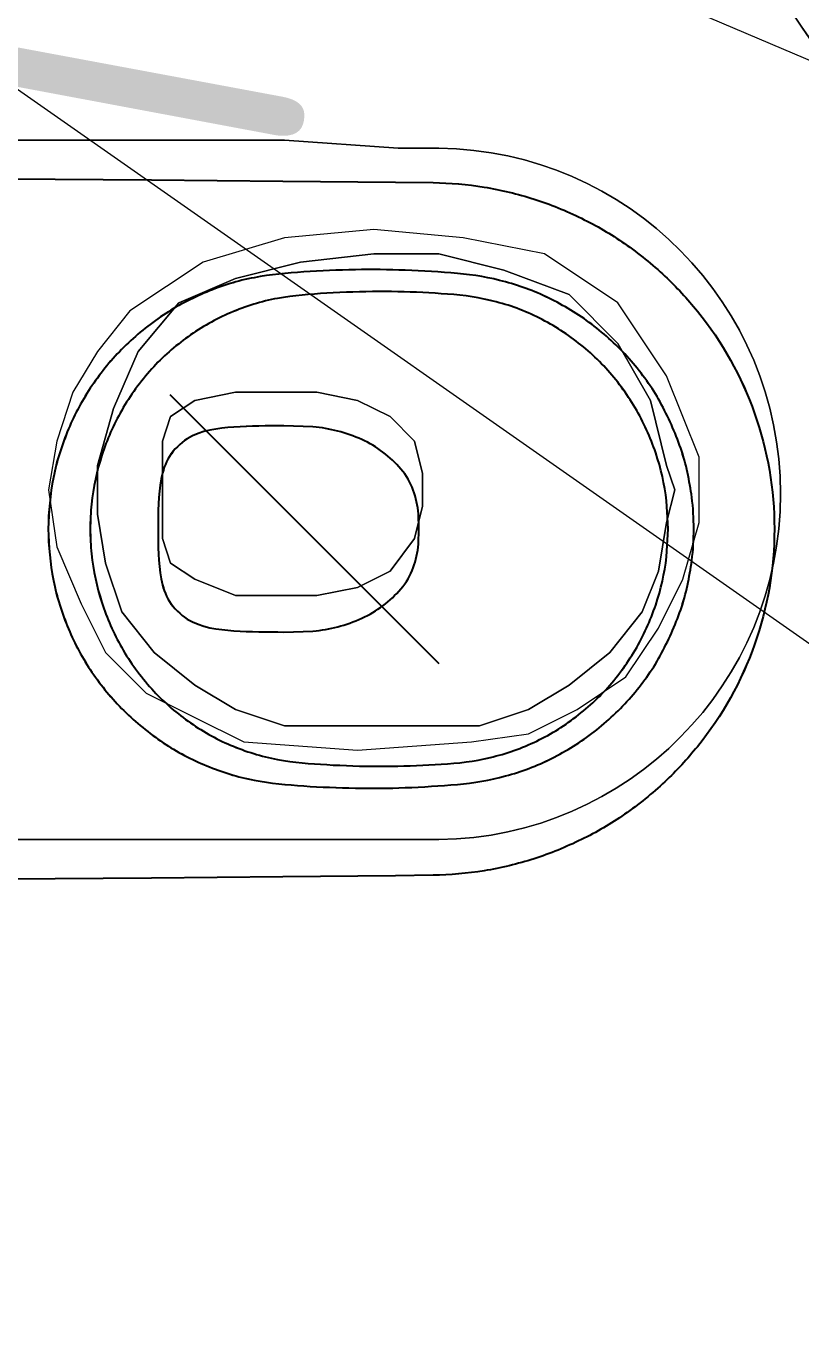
# Model space of a CAD drawing. Header units: millimetres. Extents: x -10178924 to 11692288, y -947381 to 58396.
# Drawn here: x 771911 to 772314, y -791264 to -790582 of the extents above; entities that cross this region are included whole.
import ezdxf

# ---------------------------------------------------------------- set-up
doc = ezdxf.new("R2010")
doc.units = ezdxf.units.MM
for name, color, linetype, true_color in [('PDF _АР_Двери', 7, 'Continuous', 0x545454), ('PDF _САНТЕХНИКА', 140, 'Continuous', 0x00bfff), ('PDF _Стены отделка', 7, 'Continuous', 0xb505c2)]:
    doc.layers.add(name, color=color, linetype=linetype, true_color=true_color)
for name, color, linetype, lineweight in [('PDF _Текст', 7, 'Continuous', 5), ('АР_Двери', 250, 'Continuous', 9), ('Двери', 7, 'Continuous', 9)]:
    doc.layers.add(name, color=color, linetype=linetype, lineweight=lineweight)
doc.layers.add('ТХ пищеблок новое 12.09', color=252, linetype='Continuous')
doc.styles.add('ISOCPEUR_1', font='isocpeur.ttf', dxfattribs={"width": 0.78, "height": 240})

# ---------------------------------------------------------------- blocks, each defined once
blk = doc.blocks.new('*U2218')
at = {"layer": 'АР_Двери'}
blk.add_arc((50, 0), 815.35, 270, 0, dxfattribs=at)
blk = doc.blocks.new('_Oblique')
at = {"color": 0, "linetype": 'ByBlock', "lineweight": -2}
blk.add_line((-0.5, -0.5), (0.5, 0.5), dxfattribs=at)
blk = doc.blocks.new('A$C5282721b')
at = {"layer": 'ТХ пищеблок новое 12.09', "transparency": 33554687}
for p, q in [((49542.509, -9871.229), (49617.755, -9871.747)), ((49542.518, -9871.229), (49617.765, -9871.747)), ((49617.755, -9871.747), (49686.199, -9872.348)), ((49617.765, -9871.747), (49686.209, -9872.348)), ((49686.199, -9872.348), (49744.849, -9872.966)), ((49686.209, -9872.348), (49744.858, -9872.966)), ((49744.849, -9872.966), (49764.417, -9873.203)), ((49744.858, -9872.966), (49764.426, -9873.203)), ((49701.854, -10000.203), (49686.773, -9999.762)), ((49701.863, -10000.203), (49686.782, -9999.762)), ((49886.765, -10053.422), (49885.905, -10038.859)), ((49886.774, -10053.422), (49885.914, -10038.859)), ((49756.986, -10053.422), (49756.777, -10045.54)), ((49756.996, -10053.422), (49756.787, -10045.54)), ((49756.777, -10061.305), (49756.986, -10053.422)), ((49756.787, -10061.305), (49756.996, -10053.422)), ((49885.905, -10067.985), (49886.765, -10053.422)), ((49885.914, -10067.985), (49886.774, -10053.422)), ((49686.773, -10107.083), (49701.854, -10106.642)), ((49686.782, -10107.083), (49701.863, -10106.642)), ((49617.755, -10235.097), (49542.509, -10235.616)), ((49617.765, -10235.097), (49542.518, -10235.616)), ((49686.199, -10234.497), (49617.755, -10235.097)), ((49686.209, -10234.497), (49617.765, -10235.097)), ((49744.849, -10233.885), (49686.199, -10234.497)), ((49744.858, -10233.885), (49686.209, -10234.497)), ((49764.417, -10233.642), (49744.849, -10233.885)), ((49764.426, -10233.642), (49744.858, -10233.885))]:
    blk.add_line(p, q, dxfattribs=at)
at = {"layer": 'ТХ пищеблок новое 12.09', "ltscale": 100, "transparency": 33554687}
for p, q in [((49542.518, -9871.229), (49617.765, -9871.747)), ((49617.765, -9871.747), (49686.209, -9872.348)), ((49686.209, -9872.348), (49744.858, -9872.966)), ((49744.858, -9872.966), (49764.426, -9873.203)), ((49701.863, -10000.203), (49686.782, -9999.762)), ((49886.774, -10053.422), (49885.914, -10038.859)), ((49756.996, -10053.422), (49756.787, -10045.54)), ((49756.787, -10061.305), (49756.996, -10053.422)), ((49885.914, -10067.985), (49886.774, -10053.422)), ((49686.782, -10107.083), (49701.863, -10106.642)), ((49617.765, -10235.097), (49542.518, -10235.616)), ((49686.209, -10234.497), (49617.765, -10235.097)), ((49744.858, -10233.885), (49686.209, -10234.497)), ((49764.426, -10233.642), (49744.858, -10233.885))]:
    blk.add_line(p, q, dxfattribs=at)
at = {"layer": 'ТХ пищеблок новое 12.09', "transparency": 33554687}
for points in [[(49764.417, -9873.203), (49773.297, -9873.412), (49782.133, -9874.095), (49790.919, -9875.512)], [(49764.426, -9873.203), (49773.306, -9873.412), (49782.142, -9874.095), (49790.929, -9875.512)], [(49790.919, -9875.512), (49799.739, -9876.94), (49808.415, -9879.062), (49816.931, -9881.752)], [(49790.929, -9875.512), (49799.748, -9876.94), (49808.424, -9879.062), (49816.941, -9881.752)], [(49816.931, -9881.752), (49825.425, -9884.431), (49833.649, -9887.865), (49841.653, -9891.762)], [(49816.941, -9881.752), (49825.435, -9884.431), (49833.659, -9887.865), (49841.663, -9891.762)], [(49841.653, -9891.762), (49849.425, -9895.543), (49856.944, -9899.975), (49864.032, -9904.908)], [(49841.663, -9891.762), (49849.435, -9895.543), (49856.953, -9899.975), (49864.042, -9904.908)], [(49864.032, -9904.908), (49871.446, -9910.062), (49878.452, -9915.707), (49885.067, -9921.864)], [(49864.042, -9904.908), (49871.456, -9910.062), (49878.462, -9915.707), (49885.076, -9921.864)], [(49671.19, -9922.674), (49662.784, -9924.245), (49654.455, -9926.852), (49646.573, -9930.149)], [(49671.199, -9922.674), (49662.793, -9924.245), (49654.464, -9926.852), (49646.582, -9930.149)], [(49697.036, -9919.67), (49688.36, -9920.249), (49679.739, -9921.076), (49671.19, -9922.674)], [(49697.046, -9919.67), (49688.37, -9920.249), (49679.749, -9921.076), (49671.199, -9922.674)], [(49723.958, -9918.512), (49714.962, -9918.722), (49705.999, -9919.069), (49697.036, -9919.67)], [(49723.967, -9918.512), (49714.971, -9918.722), (49706.009, -9919.069), (49697.046, -9919.67)], [(49749.87, -9918.777), (49741.249, -9918.457), (49732.579, -9918.308), (49723.958, -9918.512)], [(49749.88, -9918.777), (49741.259, -9918.457), (49732.588, -9918.308), (49723.967, -9918.512)], [(49777.084, -9920.497), (49768.016, -9919.714), (49758.96, -9919.13), (49749.87, -9918.777)], [(49777.093, -9920.497), (49768.026, -9919.714), (49758.969, -9919.13), (49749.88, -9918.777)], [(49802.125, -9924.868), (49793.929, -9922.613), (49785.55, -9921.213), (49777.084, -9920.497)], [(49802.135, -9924.868), (49793.938, -9922.613), (49785.56, -9921.213), (49777.093, -9920.497)], [(49885.067, -9921.864), (49891.158, -9927.536), (49896.697, -9933.704), (49902.006, -9940.104)], [(49885.076, -9921.864), (49891.167, -9927.536), (49896.707, -9933.704), (49902.015, -9940.104)], [(49646.573, -9930.149), (49638.69, -9933.445), (49630.973, -9937.353), (49623.89, -9942.16)], [(49646.582, -9930.149), (49638.7, -9933.445), (49630.983, -9937.353), (49623.9, -9942.16)], [(49736.255, -9929.884), (49727.166, -9929.939), (49718.104, -9930.226), (49709.031, -9930.744)], [(49736.265, -9929.884), (49727.175, -9929.939), (49718.113, -9930.226), (49709.04, -9930.744)], [(49762.223, -9930.617), (49753.58, -9930.127), (49744.915, -9929.818), (49736.255, -9929.884)], [(49762.233, -9930.617), (49753.59, -9930.127), (49744.924, -9929.818), (49736.265, -9929.884)], [(49826.043, -9933.969), (49818.447, -9930.088), (49810.333, -9927.133), (49802.125, -9924.868)], [(49826.052, -9933.969), (49818.457, -9930.088), (49810.343, -9927.133), (49802.135, -9924.868)], [(49683.405, -9933.445), (49675.01, -9934.961), (49666.863, -9937.601), (49659.002, -9940.892)], [(49683.414, -9933.445), (49675.019, -9934.961), (49666.872, -9937.601), (49659.012, -9940.892)], [(49709.031, -9930.744), (49700.459, -9931.234), (49691.855, -9931.912), (49683.405, -9933.445)], [(49709.04, -9930.744), (49700.469, -9931.234), (49691.864, -9931.912), (49683.414, -9933.445)], [(49787.915, -9933.147), (49779.482, -9931.56), (49770.778, -9931.108), (49762.223, -9930.617)], [(49787.925, -9933.147), (49779.491, -9931.56), (49770.787, -9931.108), (49762.233, -9930.617)], [(49812.461, -9940.385), (49804.584, -9937.033), (49796.316, -9934.74), (49787.915, -9933.147)], [(49812.47, -9940.385), (49804.593, -9937.033), (49796.325, -9934.74), (49787.925, -9933.147)], [(49848.273, -9947.892), (49841.372, -9942.474), (49833.837, -9937.959), (49826.043, -9933.969)], [(49848.283, -9947.892), (49841.382, -9942.474), (49833.846, -9937.959), (49826.052, -9933.969)], [(49623.89, -9942.16), (49616.559, -9947.126), (49609.647, -9952.594), (49603.385, -9958.861)], [(49623.9, -9942.16), (49616.568, -9947.126), (49609.656, -9952.594), (49603.394, -9958.861)], [(49659.002, -9940.892), (49651.181, -9944.149), (49643.723, -9948.454), (49636.833, -9953.377)], [(49659.012, -9940.892), (49651.19, -9944.149), (49643.732, -9948.454), (49636.842, -9953.377)], [(49834.956, -9952.804), (49827.955, -9947.832), (49820.365, -9943.758), (49812.461, -9940.385)], [(49834.965, -9952.804), (49827.965, -9947.832), (49820.375, -9943.758), (49812.47, -9940.385)], [(49902.006, -9940.104), (49927.924, -9972.184), (49942.063, -10012.186), (49942.063, -10053.422)], [(49902.015, -9940.104), (49927.933, -9972.184), (49942.072, -10012.186), (49942.072, -10053.422)], [(49867.494, -9966.066), (49861.717, -9959.357), (49855.224, -9953.36), (49848.273, -9947.892)], [(49867.504, -9966.066), (49861.727, -9959.357), (49855.234, -9953.36), (49848.283, -9947.892)], [(49636.833, -9953.377), (49629.992, -9958.266), (49623.537, -9963.888), (49617.942, -9970.178)], [(49636.842, -9953.377), (49630.002, -9958.266), (49623.547, -9963.888), (49617.952, -9970.178)], [(49854.298, -9969.764), (49848.477, -9963.425), (49841.973, -9957.781), (49834.956, -9952.804)], [(49854.308, -9969.764), (49848.487, -9963.425), (49841.982, -9957.781), (49834.965, -9952.804)], [(49603.385, -9958.861), (49597.244, -9964.985), (49591.649, -9971.666), (49586.815, -9978.876)], [(49603.394, -9958.861), (49597.254, -9964.985), (49591.659, -9971.666), (49586.825, -9978.876)], [(49617.942, -9970.178), (49612.011, -9976.837), (49606.725, -9983.958), (49602.282, -9991.708)], [(49617.952, -9970.178), (49612.021, -9976.837), (49606.735, -9983.958), (49602.292, -9991.708)], [(49869.589, -9990.38), (49865.212, -9982.994), (49860.097, -9976.098), (49854.298, -9969.764)], [(49869.598, -9990.38), (49865.222, -9982.994), (49860.106, -9976.098), (49854.308, -9969.764)], [(49882.575, -9987.348), (49878.397, -9979.736), (49873.15, -9972.636), (49867.494, -9966.066)], [(49882.585, -9987.348), (49878.407, -9979.736), (49873.159, -9972.636), (49867.504, -9966.066)], [(49586.815, -9978.876), (49582.064, -9985.959), (49577.841, -9993.494), (49574.595, -10001.399)], [(49586.825, -9978.876), (49582.073, -9985.959), (49577.851, -9993.494), (49574.604, -10001.399)], [(49602.282, -9991.708), (49598.027, -9999.111), (49594.609, -10006.96), (49591.958, -10015.074)], [(49602.292, -9991.708), (49598.037, -9999.111), (49594.619, -10006.96), (49591.968, -10015.074)], [(49880.288, -10013.795), (49877.51, -10005.66), (49873.976, -9997.794), (49869.589, -9990.38)], [(49880.297, -10013.795), (49877.519, -10005.66), (49873.986, -9997.794), (49869.598, -9990.38)], [(49893.28, -10011.359), (49890.359, -10003.014), (49886.831, -9995.098), (49882.575, -9987.348)], [(49893.29, -10011.359), (49890.368, -10003.014), (49886.84, -9995.098), (49882.585, -9987.348)], [(49574.595, -10001.399), (49571.254, -10009.546), (49568.372, -10017.963), (49566.74, -10026.633)], [(49574.604, -10001.399), (49571.264, -10009.546), (49568.381, -10017.963), (49566.75, -10026.633)], [(49660.64, -10000.429), (49652.415, -10001.013), (49643.601, -10002.066), (49636.447, -10006.542)], [(49660.649, -10000.429), (49652.425, -10001.013), (49643.611, -10002.066), (49636.456, -10006.542)], [(49686.773, -9999.762), (49678.063, -9999.822), (49669.343, -9999.817), (49660.64, -10000.429)], [(49686.782, -9999.762), (49678.073, -9999.822), (49669.353, -9999.817), (49660.649, -10000.429)], [(49727.276, -10006.916), (49719.168, -10003.207), (49710.695, -10001.14), (49701.854, -10000.203)], [(49727.286, -10006.916), (49719.177, -10003.207), (49710.705, -10001.14), (49701.863, -10000.203)], [(49636.447, -10006.542), (49632.638, -10008.928), (49629.634, -10011.949), (49627.181, -10015.719)], [(49636.456, -10006.542), (49632.647, -10008.928), (49629.643, -10011.949), (49627.19, -10015.719)], [(49747.649, -10022.279), (49742.071, -10015.73), (49735.103, -10010.499), (49727.276, -10006.916)], [(49747.658, -10022.279), (49742.08, -10015.73), (49735.113, -10010.499), (49727.286, -10006.916)], [(49899.068, -10037.007), (49897.855, -10028.337), (49896.179, -10019.649), (49893.28, -10011.359)], [(49899.077, -10037.007), (49897.865, -10028.337), (49896.189, -10019.649), (49893.29, -10011.359)], [(49591.958, -10015.074), (49589.252, -10023.337), (49587.587, -10031.859), (49586.584, -10040.48)], [(49591.968, -10015.074), (49589.261, -10023.337), (49587.597, -10031.859), (49586.593, -10040.48)], [(49627.181, -10015.719), (49624.948, -10019.153), (49623.614, -10023.37), (49622.843, -10027.366)], [(49627.19, -10015.719), (49624.958, -10019.153), (49623.624, -10023.37), (49622.852, -10027.366)], [(49885.905, -10038.859), (49884.841, -10030.343), (49883.06, -10021.931), (49880.288, -10013.795)], [(49885.914, -10038.859), (49884.85, -10030.343), (49883.07, -10021.931), (49880.297, -10013.795)], [(49756.777, -10045.54), (49756.055, -10037.035), (49753.249, -10028.855), (49747.649, -10022.279)], [(49756.787, -10045.54), (49756.064, -10037.035), (49753.259, -10028.855), (49747.658, -10022.279)], [(49566.74, -10026.633), (49565.053, -10035.535), (49564.171, -10044.371), (49564.012, -10053.422)], [(49566.75, -10026.633), (49565.063, -10035.535), (49564.181, -10044.371), (49564.021, -10053.422)], [(49622.843, -10027.366), (49621.178, -10035.96), (49621.222, -10044.708), (49621.211, -10053.422)], [(49622.852, -10027.366), (49621.188, -10035.96), (49621.232, -10044.708), (49621.221, -10053.422)], [(49900.082, -10053.422), (49900.021, -10047.949), (49899.828, -10042.431), (49899.068, -10037.007)], [(49900.091, -10053.422), (49900.031, -10047.949), (49899.838, -10042.431), (49899.077, -10037.007)], [(49564.012, -10053.422), (49564.171, -10062.473), (49565.053, -10071.309), (49566.74, -10080.211)], [(49564.021, -10053.422), (49564.181, -10062.473), (49565.063, -10071.309), (49566.75, -10080.211)], [(49621.211, -10053.422), (49621.222, -10062.137), (49621.178, -10070.885), (49622.843, -10079.473)], [(49621.221, -10053.422), (49621.232, -10062.137), (49621.188, -10070.885), (49622.852, -10079.473)], [(49899.068, -10069.838), (49899.828, -10064.408), (49900.021, -10058.896), (49900.082, -10053.422)], [(49899.077, -10069.838), (49899.838, -10064.408), (49900.031, -10058.896), (49900.091, -10053.422)], [(49942.063, -10053.422), (49942.063, -10094.664), (49927.924, -10134.66), (49902.006, -10166.741)], [(49942.072, -10053.422), (49942.072, -10094.664), (49927.933, -10134.66), (49902.015, -10166.741)], [(49586.584, -10066.365), (49587.587, -10074.986), (49589.252, -10083.508), (49591.958, -10091.765)], [(49586.593, -10066.365), (49587.597, -10074.986), (49589.261, -10083.508), (49591.968, -10091.765)], [(49747.649, -10084.566), (49753.249, -10077.99), (49756.055, -10069.81), (49756.777, -10061.305)], [(49747.658, -10084.566), (49753.259, -10077.99), (49756.064, -10069.81), (49756.787, -10061.305)], [(49880.288, -10093.044), (49883.06, -10084.913), (49884.841, -10076.496), (49885.905, -10067.985)], [(49880.297, -10093.044), (49883.07, -10084.913), (49884.85, -10076.496), (49885.914, -10067.985)], [(49893.28, -10095.486), (49896.179, -10087.19), (49897.855, -10078.508), (49899.068, -10069.838)], [(49893.29, -10095.486), (49896.189, -10087.19), (49897.865, -10078.508), (49899.077, -10069.838)], [(49566.74, -10080.211), (49568.372, -10088.882), (49571.254, -10097.305), (49574.595, -10105.446)], [(49566.75, -10080.211), (49568.381, -10088.882), (49571.264, -10097.305), (49574.604, -10105.446)], [(49622.843, -10079.473), (49623.614, -10083.475), (49624.948, -10087.691), (49627.181, -10091.125)], [(49622.852, -10079.473), (49623.624, -10083.475), (49624.958, -10087.691), (49627.19, -10091.125)], [(49727.276, -10099.928), (49735.103, -10096.345), (49742.071, -10091.114), (49747.649, -10084.566)], [(49727.286, -10099.928), (49735.113, -10096.345), (49742.08, -10091.114), (49747.658, -10084.566)], [(49591.958, -10091.765), (49594.609, -10099.884), (49598.027, -10107.728), (49602.282, -10115.136)], [(49591.968, -10091.765), (49594.619, -10099.884), (49598.037, -10107.728), (49602.292, -10115.136)], [(49627.181, -10091.125), (49629.634, -10094.89), (49632.638, -10097.916), (49636.447, -10100.303)], [(49627.19, -10091.125), (49629.643, -10094.89), (49632.647, -10097.916), (49636.456, -10100.303)], [(49869.589, -10116.465), (49873.976, -10109.051), (49877.51, -10101.191), (49880.288, -10093.044)], [(49869.598, -10116.465), (49873.986, -10109.051), (49877.519, -10101.191), (49880.297, -10093.044)], [(49636.447, -10100.303), (49643.601, -10104.779), (49652.415, -10105.832), (49660.64, -10106.411)], [(49636.456, -10100.303), (49643.611, -10104.779), (49652.425, -10105.832), (49660.649, -10106.411)], [(49701.854, -10106.642), (49710.695, -10105.705), (49719.168, -10103.638), (49727.276, -10099.928)], [(49701.863, -10106.642), (49710.705, -10105.705), (49719.177, -10103.638), (49727.286, -10099.928)], [(49882.575, -10119.491), (49886.831, -10111.746), (49890.359, -10103.831), (49893.28, -10095.486)], [(49882.585, -10119.491), (49886.84, -10111.746), (49890.368, -10103.831), (49893.29, -10095.486)], [(49574.595, -10105.446), (49577.841, -10113.35), (49582.064, -10120.886), (49586.815, -10127.969)], [(49574.604, -10105.446), (49577.851, -10113.35), (49582.073, -10120.886), (49586.825, -10127.969)], [(49660.64, -10106.411), (49669.343, -10107.028), (49678.063, -10107.023), (49686.773, -10107.083)], [(49660.649, -10106.411), (49669.353, -10107.028), (49678.073, -10107.023), (49686.782, -10107.083)], [(49602.282, -10115.136), (49606.725, -10122.881), (49612.011, -10130.008), (49617.942, -10136.667)], [(49602.292, -10115.136), (49606.735, -10122.881), (49612.021, -10130.008), (49617.952, -10136.667)], [(49854.298, -10137.075), (49860.097, -10130.747), (49865.212, -10123.851), (49869.589, -10116.465)], [(49854.308, -10137.075), (49860.106, -10130.747), (49865.222, -10123.851), (49869.598, -10116.465)], [(49867.494, -10140.779), (49873.15, -10134.208), (49878.397, -10127.109), (49882.575, -10119.491)], [(49867.504, -10140.779), (49873.159, -10134.208), (49878.407, -10127.109), (49882.585, -10119.491)], [(49586.815, -10127.969), (49591.649, -10135.179), (49597.244, -10141.854), (49603.385, -10147.989)], [(49586.825, -10127.969), (49591.659, -10135.179), (49597.254, -10141.854), (49603.394, -10147.989)], [(49617.942, -10136.667), (49623.537, -10142.956), (49629.992, -10148.579), (49636.833, -10153.468)], [(49617.952, -10136.667), (49623.547, -10142.956), (49630.002, -10148.579), (49636.842, -10153.468)], [(49834.956, -10154.036), (49841.973, -10149.058), (49848.477, -10143.414), (49854.298, -10137.075)], [(49834.965, -10154.036), (49841.982, -10149.058), (49848.487, -10143.414), (49854.308, -10137.075)], [(49848.273, -10158.953), (49855.224, -10153.484), (49861.717, -10147.487), (49867.494, -10140.779)], [(49848.283, -10158.953), (49855.234, -10153.484), (49861.727, -10147.487), (49867.504, -10140.779)], [(49603.385, -10147.989), (49609.647, -10154.251), (49616.559, -10159.713), (49623.89, -10164.685)], [(49603.394, -10147.989), (49609.656, -10154.251), (49616.568, -10159.713), (49623.9, -10164.685)], [(49636.833, -10153.468), (49643.723, -10158.39), (49651.181, -10162.69), (49659.002, -10165.953)], [(49636.842, -10153.468), (49643.732, -10158.39), (49651.19, -10162.69), (49659.012, -10165.953)], [(49812.461, -10166.455), (49820.365, -10163.087), (49827.955, -10159.013), (49834.956, -10154.036)], [(49812.47, -10166.455), (49820.375, -10163.087), (49827.965, -10159.013), (49834.965, -10154.036)], [(49826.043, -10172.876), (49833.837, -10168.885), (49841.372, -10164.371), (49848.273, -10158.953)], [(49826.052, -10172.876), (49833.846, -10168.885), (49841.382, -10164.371), (49848.283, -10158.953)], [(49623.89, -10164.685), (49630.973, -10169.492), (49638.69, -10173.4), (49646.573, -10176.702)], [(49623.9, -10164.685), (49630.983, -10169.492), (49638.7, -10173.4), (49646.582, -10176.702)], [(49659.002, -10165.953), (49666.863, -10169.244), (49675.01, -10171.884), (49683.405, -10173.4)], [(49659.012, -10165.953), (49666.872, -10169.244), (49675.019, -10171.884), (49683.414, -10173.4)], [(49787.915, -10173.692), (49796.316, -10172.105), (49804.584, -10169.811), (49812.461, -10166.455)], [(49787.925, -10173.692), (49796.325, -10172.105), (49804.593, -10169.811), (49812.47, -10166.455)], [(49902.006, -10166.741), (49896.697, -10173.141), (49891.158, -10179.309), (49885.067, -10184.981)], [(49902.015, -10166.741), (49896.707, -10173.141), (49891.167, -10179.309), (49885.076, -10184.981)], [(49683.405, -10173.4), (49691.855, -10174.927), (49700.459, -10175.605), (49709.031, -10176.101)], [(49683.414, -10173.4), (49691.864, -10174.927), (49700.469, -10175.605), (49709.04, -10176.101)], [(49762.223, -10176.222), (49770.778, -10175.737), (49779.482, -10175.296), (49787.915, -10173.692)], [(49762.233, -10176.222), (49770.787, -10175.737), (49779.491, -10175.296), (49787.925, -10173.692)], [(49802.125, -10181.977), (49810.333, -10179.711), (49818.447, -10176.757), (49826.043, -10172.876)], [(49802.135, -10181.977), (49810.343, -10179.711), (49818.457, -10176.757), (49826.052, -10172.876)], [(49646.573, -10176.702), (49654.455, -10179.992), (49662.784, -10182.6), (49671.19, -10184.171)], [(49646.582, -10176.702), (49654.464, -10179.992), (49662.793, -10182.6), (49671.199, -10184.171)], [(49709.031, -10176.101), (49718.104, -10176.619), (49727.166, -10176.906), (49736.255, -10176.966)], [(49709.04, -10176.101), (49718.113, -10176.619), (49727.175, -10176.906), (49736.265, -10176.966)], [(49736.255, -10176.966), (49744.915, -10177.021), (49753.58, -10176.718), (49762.223, -10176.222)], [(49736.265, -10176.966), (49744.924, -10177.021), (49753.59, -10176.718), (49762.233, -10176.222)], [(49777.084, -10186.353), (49785.55, -10185.626), (49793.929, -10184.231), (49802.125, -10181.977)], [(49777.093, -10186.353), (49785.56, -10185.626), (49793.938, -10184.231), (49802.135, -10181.977)], [(49671.19, -10184.171), (49679.739, -10185.769), (49688.36, -10186.596), (49697.036, -10187.175)], [(49671.199, -10184.171), (49679.749, -10185.769), (49688.37, -10186.596), (49697.046, -10187.175)], [(49697.036, -10187.175), (49705.999, -10187.776), (49714.962, -10188.117), (49723.958, -10188.332)], [(49697.046, -10187.175), (49706.009, -10187.776), (49714.971, -10188.117), (49723.967, -10188.332)], [(49723.958, -10188.332), (49732.579, -10188.536), (49741.249, -10188.387), (49749.87, -10188.062)], [(49723.967, -10188.332), (49732.588, -10188.536), (49741.259, -10188.387), (49749.88, -10188.062)], [(49749.87, -10188.062), (49758.96, -10187.715), (49768.016, -10187.125), (49777.084, -10186.353)], [(49749.88, -10188.062), (49758.969, -10187.715), (49768.026, -10187.125), (49777.093, -10186.353)], [(49885.067, -10184.981), (49878.452, -10191.132), (49871.446, -10196.782), (49864.032, -10201.936)], [(49885.076, -10184.981), (49878.462, -10191.132), (49871.456, -10196.782), (49864.042, -10201.936)], [(49864.032, -10201.936), (49856.944, -10206.87), (49849.425, -10211.301), (49841.653, -10215.083)], [(49864.042, -10201.936), (49856.953, -10206.87), (49849.435, -10211.301), (49841.663, -10215.083)], [(49841.653, -10215.083), (49833.649, -10218.974), (49825.425, -10222.408), (49816.931, -10225.093)], [(49841.663, -10215.083), (49833.659, -10218.974), (49825.435, -10222.408), (49816.941, -10225.093)], [(49816.931, -10225.093), (49808.415, -10227.783), (49799.739, -10229.899), (49790.919, -10231.327)], [(49816.941, -10225.093), (49808.424, -10227.783), (49799.748, -10229.899), (49790.929, -10231.327)], [(49790.919, -10231.327), (49782.133, -10232.749), (49773.297, -10233.433), (49764.417, -10233.642)], [(49790.929, -10231.327), (49782.142, -10232.749), (49773.306, -10233.433), (49764.426, -10233.642)]]:
    blk.add_open_spline(points, degree=3, dxfattribs=at)
at = {"layer": 'ТХ пищеблок новое 12.09', "ltscale": 100, "transparency": 33554687}
for points in [[(49764.426, -9873.203), (49773.306, -9873.412), (49782.142, -9874.095), (49790.929, -9875.512)], [(49790.929, -9875.512), (49799.748, -9876.94), (49808.424, -9879.062), (49816.941, -9881.752)], [(49816.941, -9881.752), (49825.435, -9884.431), (49833.659, -9887.865), (49841.663, -9891.762)], [(49841.663, -9891.762), (49849.435, -9895.543), (49856.953, -9899.975), (49864.042, -9904.908)], [(49864.042, -9904.908), (49871.456, -9910.062), (49878.462, -9915.707), (49885.076, -9921.864)], [(49671.199, -9922.674), (49662.793, -9924.245), (49654.464, -9926.852), (49646.582, -9930.149)], [(49697.046, -9919.67), (49688.37, -9920.249), (49679.749, -9921.076), (49671.199, -9922.674)], [(49723.967, -9918.512), (49714.971, -9918.722), (49706.009, -9919.069), (49697.046, -9919.67)], [(49749.88, -9918.777), (49741.259, -9918.457), (49732.588, -9918.308), (49723.967, -9918.512)], [(49777.093, -9920.497), (49768.026, -9919.714), (49758.969, -9919.13), (49749.88, -9918.777)], [(49802.135, -9924.868), (49793.938, -9922.613), (49785.56, -9921.213), (49777.093, -9920.497)], [(49885.076, -9921.864), (49891.167, -9927.536), (49896.707, -9933.704), (49902.015, -9940.104)], [(49646.582, -9930.149), (49638.7, -9933.445), (49630.983, -9937.353), (49623.9, -9942.16)], [(49736.265, -9929.884), (49727.175, -9929.939), (49718.113, -9930.226), (49709.04, -9930.744)], [(49762.233, -9930.617), (49753.59, -9930.127), (49744.924, -9929.818), (49736.265, -9929.884)], [(49826.052, -9933.969), (49818.457, -9930.088), (49810.343, -9927.133), (49802.135, -9924.868)], [(49683.414, -9933.445), (49675.019, -9934.961), (49666.872, -9937.601), (49659.012, -9940.892)], [(49709.04, -9930.744), (49700.469, -9931.234), (49691.864, -9931.912), (49683.414, -9933.445)], [(49787.925, -9933.147), (49779.491, -9931.56), (49770.787, -9931.108), (49762.233, -9930.617)], [(49812.47, -9940.385), (49804.593, -9937.033), (49796.325, -9934.74), (49787.925, -9933.147)], [(49848.283, -9947.892), (49841.382, -9942.474), (49833.846, -9937.959), (49826.052, -9933.969)], [(49623.9, -9942.16), (49616.568, -9947.126), (49609.656, -9952.594), (49603.394, -9958.861)], [(49659.012, -9940.892), (49651.19, -9944.149), (49643.732, -9948.454), (49636.842, -9953.377)], [(49834.965, -9952.804), (49827.965, -9947.832), (49820.375, -9943.758), (49812.47, -9940.385)], [(49902.015, -9940.104), (49927.933, -9972.184), (49942.072, -10012.186), (49942.072, -10053.422)], [(49867.504, -9966.066), (49861.727, -9959.357), (49855.234, -9953.36), (49848.283, -9947.892)], [(49636.842, -9953.377), (49630.002, -9958.266), (49623.547, -9963.888), (49617.952, -9970.178)], [(49854.308, -9969.764), (49848.487, -9963.425), (49841.982, -9957.781), (49834.965, -9952.804)], [(49603.394, -9958.861), (49597.254, -9964.985), (49591.659, -9971.666), (49586.825, -9978.876)], [(49617.952, -9970.178), (49612.021, -9976.837), (49606.735, -9983.958), (49602.292, -9991.708)], [(49869.598, -9990.38), (49865.222, -9982.994), (49860.106, -9976.098), (49854.308, -9969.764)], [(49882.585, -9987.348), (49878.407, -9979.736), (49873.159, -9972.636), (49867.504, -9966.066)], [(49586.825, -9978.876), (49582.073, -9985.959), (49577.851, -9993.494), (49574.604, -10001.399)], [(49602.292, -9991.708), (49598.037, -9999.111), (49594.619, -10006.96), (49591.968, -10015.074)], [(49880.297, -10013.795), (49877.519, -10005.66), (49873.986, -9997.794), (49869.598, -9990.38)], [(49893.29, -10011.359), (49890.368, -10003.014), (49886.84, -9995.098), (49882.585, -9987.348)], [(49574.604, -10001.399), (49571.264, -10009.546), (49568.381, -10017.963), (49566.75, -10026.633)], [(49660.649, -10000.429), (49652.425, -10001.013), (49643.611, -10002.066), (49636.456, -10006.542)], [(49686.782, -9999.762), (49678.073, -9999.822), (49669.353, -9999.817), (49660.649, -10000.429)], [(49727.286, -10006.916), (49719.177, -10003.207), (49710.705, -10001.14), (49701.863, -10000.203)], [(49636.456, -10006.542), (49632.647, -10008.928), (49629.643, -10011.949), (49627.19, -10015.719)], [(49747.658, -10022.279), (49742.08, -10015.73), (49735.113, -10010.499), (49727.286, -10006.916)], [(49899.077, -10037.007), (49897.865, -10028.337), (49896.189, -10019.649), (49893.29, -10011.359)], [(49591.968, -10015.074), (49589.261, -10023.337), (49587.597, -10031.859), (49586.593, -10040.48)], [(49627.19, -10015.719), (49624.958, -10019.153), (49623.624, -10023.37), (49622.852, -10027.366)], [(49885.914, -10038.859), (49884.85, -10030.343), (49883.07, -10021.931), (49880.297, -10013.795)], [(49756.787, -10045.54), (49756.064, -10037.035), (49753.259, -10028.855), (49747.658, -10022.279)], [(49566.75, -10026.633), (49565.063, -10035.535), (49564.181, -10044.371), (49564.021, -10053.422)], [(49622.852, -10027.366), (49621.188, -10035.96), (49621.232, -10044.708), (49621.221, -10053.422)], [(49900.091, -10053.422), (49900.031, -10047.949), (49899.838, -10042.431), (49899.077, -10037.007)], [(49564.021, -10053.422), (49564.181, -10062.473), (49565.063, -10071.309), (49566.75, -10080.211)], [(49621.221, -10053.422), (49621.232, -10062.137), (49621.188, -10070.885), (49622.852, -10079.473)], [(49899.077, -10069.838), (49899.838, -10064.408), (49900.031, -10058.896), (49900.091, -10053.422)], [(49942.072, -10053.422), (49942.072, -10094.664), (49927.933, -10134.66), (49902.015, -10166.741)], [(49586.593, -10066.365), (49587.597, -10074.986), (49589.261, -10083.508), (49591.968, -10091.765)], [(49747.658, -10084.566), (49753.259, -10077.99), (49756.064, -10069.81), (49756.787, -10061.305)], [(49880.297, -10093.044), (49883.07, -10084.913), (49884.85, -10076.496), (49885.914, -10067.985)], [(49893.29, -10095.486), (49896.189, -10087.19), (49897.865, -10078.508), (49899.077, -10069.838)], [(49566.75, -10080.211), (49568.381, -10088.882), (49571.264, -10097.305), (49574.604, -10105.446)], [(49622.852, -10079.473), (49623.624, -10083.475), (49624.958, -10087.691), (49627.19, -10091.125)], [(49727.286, -10099.928), (49735.113, -10096.345), (49742.08, -10091.114), (49747.658, -10084.566)], [(49591.968, -10091.765), (49594.619, -10099.884), (49598.037, -10107.728), (49602.292, -10115.136)], [(49627.19, -10091.125), (49629.643, -10094.89), (49632.647, -10097.916), (49636.456, -10100.303)], [(49869.598, -10116.465), (49873.986, -10109.051), (49877.519, -10101.191), (49880.297, -10093.044)], [(49636.456, -10100.303), (49643.611, -10104.779), (49652.425, -10105.832), (49660.649, -10106.411)], [(49701.863, -10106.642), (49710.705, -10105.705), (49719.177, -10103.638), (49727.286, -10099.928)], [(49882.585, -10119.491), (49886.84, -10111.746), (49890.368, -10103.831), (49893.29, -10095.486)], [(49574.604, -10105.446), (49577.851, -10113.35), (49582.073, -10120.886), (49586.825, -10127.969)], [(49660.649, -10106.411), (49669.353, -10107.028), (49678.073, -10107.023), (49686.782, -10107.083)], [(49602.292, -10115.136), (49606.735, -10122.881), (49612.021, -10130.008), (49617.952, -10136.667)], [(49854.308, -10137.075), (49860.106, -10130.747), (49865.222, -10123.851), (49869.598, -10116.465)], [(49867.504, -10140.779), (49873.159, -10134.208), (49878.407, -10127.109), (49882.585, -10119.491)], [(49586.825, -10127.969), (49591.659, -10135.179), (49597.254, -10141.854), (49603.394, -10147.989)], [(49617.952, -10136.667), (49623.547, -10142.956), (49630.002, -10148.579), (49636.842, -10153.468)], [(49834.965, -10154.036), (49841.982, -10149.058), (49848.487, -10143.414), (49854.308, -10137.075)], [(49848.283, -10158.953), (49855.234, -10153.484), (49861.727, -10147.487), (49867.504, -10140.779)], [(49603.394, -10147.989), (49609.656, -10154.251), (49616.568, -10159.713), (49623.9, -10164.685)], [(49636.842, -10153.468), (49643.732, -10158.39), (49651.19, -10162.69), (49659.012, -10165.953)], [(49812.47, -10166.455), (49820.375, -10163.087), (49827.965, -10159.013), (49834.965, -10154.036)], [(49826.052, -10172.876), (49833.846, -10168.885), (49841.382, -10164.371), (49848.283, -10158.953)], [(49623.9, -10164.685), (49630.983, -10169.492), (49638.7, -10173.4), (49646.582, -10176.702)], [(49659.012, -10165.953), (49666.872, -10169.244), (49675.019, -10171.884), (49683.414, -10173.4)], [(49787.925, -10173.692), (49796.325, -10172.105), (49804.593, -10169.811), (49812.47, -10166.455)], [(49902.015, -10166.741), (49896.707, -10173.141), (49891.167, -10179.309), (49885.076, -10184.981)], [(49683.414, -10173.4), (49691.864, -10174.927), (49700.469, -10175.605), (49709.04, -10176.101)], [(49762.233, -10176.222), (49770.787, -10175.737), (49779.491, -10175.296), (49787.925, -10173.692)], [(49802.135, -10181.977), (49810.343, -10179.711), (49818.457, -10176.757), (49826.052, -10172.876)], [(49646.582, -10176.702), (49654.464, -10179.992), (49662.793, -10182.6), (49671.199, -10184.171)], [(49709.04, -10176.101), (49718.113, -10176.619), (49727.175, -10176.906), (49736.265, -10176.966)], [(49736.265, -10176.966), (49744.924, -10177.021), (49753.59, -10176.718), (49762.233, -10176.222)], [(49777.093, -10186.353), (49785.56, -10185.626), (49793.938, -10184.231), (49802.135, -10181.977)], [(49671.199, -10184.171), (49679.749, -10185.769), (49688.37, -10186.596), (49697.046, -10187.175)], [(49697.046, -10187.175), (49706.009, -10187.776), (49714.971, -10188.117), (49723.967, -10188.332)], [(49723.967, -10188.332), (49732.588, -10188.536), (49741.259, -10188.387), (49749.88, -10188.062)], [(49749.88, -10188.062), (49758.969, -10187.715), (49768.026, -10187.125), (49777.093, -10186.353)], [(49885.076, -10184.981), (49878.462, -10191.132), (49871.456, -10196.782), (49864.042, -10201.936)], [(49864.042, -10201.936), (49856.953, -10206.87), (49849.435, -10211.301), (49841.663, -10215.083)], [(49841.663, -10215.083), (49833.659, -10218.974), (49825.435, -10222.408), (49816.941, -10225.093)], [(49816.941, -10225.093), (49808.424, -10227.783), (49799.748, -10229.899), (49790.929, -10231.327)], [(49790.929, -10231.327), (49782.142, -10232.749), (49773.306, -10233.433), (49764.426, -10233.642)]]:
    blk.add_open_spline(points, degree=3, dxfattribs=at)
at = {"layer": 'ТХ пищеблок новое 12.09', "transparency": 33554687}
for points in [[(49586.584, -10040.48), (49586.137, -10044.785), (49585.922, -10049.101), (49585.922, -10053.422), (49585.922, -10057.738), (49586.137, -10062.06), (49586.584, -10066.365)], [(49586.593, -10040.48), (49586.147, -10044.785), (49585.932, -10049.101), (49585.932, -10053.422), (49585.932, -10057.738), (49586.147, -10062.06), (49586.593, -10066.365)]]:
    blk.add_open_spline(points, degree=3, knots=[17, 17, 17, 17, 18, 18, 18, 19, 19, 19, 19], dxfattribs=at)
at = {"layer": 'ТХ пищеблок новое 12.09', "ltscale": 100, "transparency": 33554687}
blk.add_open_spline([(49586.593, -10040.48), (49586.147, -10044.785), (49585.932, -10049.101), (49585.932, -10053.422), (49585.932, -10057.738), (49586.147, -10062.06), (49586.593, -10066.365)], degree=3, knots=[17, 17, 17, 17, 18, 18, 18, 19, 19, 19, 19], dxfattribs=at)
at = {"layer": 'PDF _Стены отделка', "ltscale": 0.1, "transparency": 33554687, "xscale": 140, "yscale": 140, "zscale": 140, "rotation": 270}
blk.add_blockref('_Oblique', (49697.399, -10053.422), dxfattribs=at)
at = {"layer": 'Двери', "color": 18, "linetype": 'Continuous', "ltscale": 2, "true_color": 0x000000, "transparency": 33554687, "xscale": -1}
blk.add_blockref('*U2218', (50682.348, -9335.922), dxfattribs=at)
at = {"layer": 'PDF _Стены отделка', "ltscale": 0.1, "transparency": 33554687, "insert": (49572.399, -9703.422), "char_height": 250, "attachment_point": 5, "rotation": 90, "style": 'ISOCPEUR_1'}
blk.add_mtext('\\A1;700', dxfattribs=at)

msp = doc.modelspace()

# ---------------------------------------------------------------- linework, layer by layer
at = {"layer": 'PDF _АР_Двери', "lineweight": 9}
msp.add_arc((772987.43, -790122.9), 814.89, 179.99993, 270.00007, dxfattribs=at)
at = {"layer": 'PDF _САНТЕХНИКА', "lineweight": 9}
for points in [[(772125.96, -790645.72), (772104.79, -790645.72), (772045.53, -790641.48), (771977.8, -790641.48), (771901.6, -790641.48), (771850.8, -790641.48), (771812.7, -790641.48), (771850.8, -790641.48), (771901.6, -790641.48), (771977.8, -790641.48), (772045.53, -790641.48), (772104.79, -790645.72)], [(772261.44, -790806.58), (772244.51, -790764.25), (772219.11, -790726.15), (772181.01, -790700.75), (772138.68, -790692.29), (772092.11, -790688.05), (772045.55, -790692.29), (772003.21, -790704.99), (771965.12, -790730.39), (771948.18, -790751.55), (771935.48, -790772.72), (771927.02, -790798.12), (771922.78, -790823.52), (771927.02, -790853.15), (771939.72, -790882.78), (771952.42, -790908.18), (771973.58, -790929.35), (771998.98, -790942.05), (772024.38, -790954.75), (772083.64, -790958.98), (772142.91, -790954.75), (772172.54, -790950.51), (772197.94, -790937.81), (772223.34, -790920.88), (772240.27, -790895.48), (772252.97, -790870.08), (772261.44, -790840.45), (772261.44, -790823.52)], [(772261.44, -790806.58), (772244.51, -790764.25), (772219.11, -790726.15), (772181.01, -790700.75), (772138.68, -790692.29), (772092.11, -790688.05), (772045.55, -790692.29), (772003.21, -790704.99), (771965.12, -790730.39), (771948.18, -790751.55), (771935.48, -790772.72), (771927.02, -790798.12), (771922.78, -790823.52), (771927.02, -790853.15), (771939.72, -790882.78), (771952.42, -790908.18), (771973.58, -790929.35), (771998.98, -790942.05), (772024.38, -790954.75), (772083.64, -790958.98), (772142.91, -790954.75), (772172.54, -790950.51), (772197.94, -790937.81), (772223.34, -790920.88), (772240.27, -790895.48), (772252.97, -790870.08), (772261.44, -790840.45), (772261.44, -790823.52)], [(772261.44, -790806.58), (772244.51, -790764.25), (772219.11, -790726.15), (772181.01, -790700.75), (772138.68, -790692.29), (772092.11, -790688.05), (772045.55, -790692.29), (772003.21, -790704.99), (771965.12, -790730.39), (771948.18, -790751.55), (771935.48, -790772.72), (771927.02, -790798.12), (771922.78, -790823.52), (771927.02, -790853.15), (771939.72, -790882.78), (771952.42, -790908.18), (771973.58, -790929.35), (771998.98, -790942.05), (772024.38, -790954.75), (772083.64, -790958.98), (772142.91, -790954.75), (772172.54, -790950.51), (772197.94, -790937.81), (772223.34, -790920.88), (772240.27, -790895.48), (772252.97, -790870.08), (772261.44, -790840.45), (772261.44, -790823.52)], [(772244.51, -790840.45), (772240.27, -790865.85), (772231.81, -790887.01), (772214.87, -790908.18), (772193.71, -790925.11), (772172.54, -790937.81), (772147.14, -790946.28), (772096.34, -790946.28), (772045.55, -790946.28), (772020.15, -790937.81), (771998.98, -790925.11), (771977.81, -790908.18), (771960.88, -790887.01), (771952.42, -790861.61), (771948.18, -790836.22), (771948.18, -790810.82), (771956.65, -790781.18), (771969.35, -790751.55), (771990.51, -790726.15), (772020.15, -790713.45), (772054.01, -790704.99), (772092.11, -790700.75), (772125.98, -790700.75), (772159.84, -790709.22), (772193.71, -790721.92), (772219.11, -790747.32), (772236.04, -790776.95), (772244.51, -790810.82), (772236.04, -790776.95), (772219.11, -790747.32), (772193.71, -790721.92), (772159.84, -790709.22), (772125.98, -790700.75), (772092.11, -790700.75), (772054.01, -790704.99), (772020.15, -790713.45), (771990.51, -790726.15), (771969.35, -790751.55), (771956.65, -790781.18), (771948.18, -790810.82), (771948.18, -790836.22), (771952.42, -790861.61), (771960.88, -790887.01), (771977.81, -790908.18), (771998.98, -790925.11), (772020.15, -790937.81), (772045.55, -790946.28), (772096.34, -790946.28), (772147.14, -790946.28), (772172.54, -790937.81), (772193.71, -790925.11), (772214.87, -790908.18), (772231.81, -790887.01), (772240.27, -790865.85)], [(772045.54, -790878.55), (772020.14, -790878.55), (771998.97, -790870.08), (771986.27, -790861.61), (771982.04, -790848.92), (771982.04, -790823.52), (771982.04, -790798.12), (771986.27, -790785.42), (771998.97, -790776.95), (772020.14, -790772.72), (772045.54, -790772.72), (772062.47, -790772.72), (772045.54, -790772.72), (772020.14, -790772.72), (771998.97, -790776.95), (771986.27, -790785.42), (771982.04, -790798.12), (771982.04, -790823.52), (771982.04, -790848.92), (771986.27, -790861.61), (771998.97, -790870.08), (772020.14, -790878.55)], [(772062.47, -790772.72), (772083.64, -790776.95), (772100.57, -790785.42), (772113.27, -790798.12), (772117.51, -790815.05), (772117.51, -790823.52), (772117.51, -790831.98), (772117.51, -790823.52), (772117.51, -790815.05), (772113.27, -790798.12), (772100.57, -790785.42), (772083.64, -790776.95)], [(772244.51, -790810.82), (772248.74, -790823.52), (772244.51, -790840.45), (772248.74, -790823.52)], [(772117.5, -790831.99), (772113.27, -790848.92), (772100.57, -790865.85), (772083.64, -790874.32), (772062.47, -790878.55), (772045.54, -790878.55), (772062.47, -790878.55), (772083.64, -790874.32), (772100.57, -790865.85), (772113.27, -790848.92)], [(771812.72, -791005.55), (771850.81, -791005.55), (771901.61, -791005.55), (771977.81, -791005.55), (772045.54, -791005.55), (772104.81, -791005.55), (772125.97, -791005.55), (772104.81, -791005.55), (772045.54, -791005.55), (771977.81, -791005.55), (771901.61, -791005.55), (771850.81, -791005.55)]]:
    msp.add_lwpolyline(points, close=True, dxfattribs=at)
msp.add_lwpolyline([(771812.7, -790641.48), (771850.8, -790641.48), (771901.6, -790641.48), (771977.8, -790641.48), (772045.53, -790641.48), (772104.79, -790645.72), (772125.97, -790645.72, -0.988304), (772125.97, -791005.55), (772104.81, -791005.55), (772045.54, -791005.55), (771977.81, -791005.55), (771901.61, -791005.55), (771850.81, -791005.55), (771812.72, -791005.55)], format="xyb", dxfattribs=at)
msp.add_lwpolyline([(772125.97, -791005.54, 0.988304), (772125.97, -790645.72, -0.988304)], format="xyb", close=True, dxfattribs=at)
for points in [[(772244.51, -790810.82), (772236.04, -790776.95), (772219.11, -790747.32), (772193.71, -790721.92), (772159.84, -790709.22), (772125.98, -790700.75), (772092.11, -790700.75), (772054.01, -790704.99), (772020.15, -790713.45), (771990.51, -790726.15), (771969.35, -790751.55), (771956.65, -790781.18), (771948.18, -790810.82), (771948.18, -790836.22), (771952.42, -790861.61), (771960.88, -790887.01), (771977.81, -790908.18), (771998.98, -790925.11), (772020.15, -790937.81), (772045.55, -790946.28), (772096.34, -790946.28), (772147.14, -790946.28), (772172.54, -790937.81), (772193.71, -790925.11), (772214.87, -790908.18), (772231.81, -790887.01), (772240.27, -790865.85), (772244.51, -790840.45)], [(772062.47, -790772.72), (772045.54, -790772.72), (772020.14, -790772.72), (771998.97, -790776.95), (771986.27, -790785.42), (771982.04, -790798.12), (771982.04, -790823.52), (771982.04, -790848.92), (771986.27, -790861.61), (771998.97, -790870.08), (772020.14, -790878.55), (772045.54, -790878.55)], [(772117.51, -790831.98), (772117.51, -790823.52), (772117.51, -790815.05), (772113.27, -790798.12), (772100.57, -790785.42), (772083.64, -790776.95), (772062.47, -790772.72)], [(772244.51, -790840.45), (772248.74, -790823.52), (772244.51, -790810.82)], [(772045.54, -790878.55), (772062.47, -790878.55), (772083.64, -790874.32), (772100.57, -790865.85), (772113.27, -790848.92), (772117.5, -790831.99)]]:
    msp.add_lwpolyline(points, dxfattribs=at)
at = {"layer": 'PDF _Текст'}
for points in [[(772134.44, -791953.83), (777976.24, -794862.03), (771393.63, -790256.32)], [(771969.34, -790450.98), (778556.18, -793257.58), (778657.78, -793257.58), (781358.55, -793257.58)]]:
    msp.add_lwpolyline(points, dxfattribs=at)

# ---------------------------------------------------------------- block references
msp.add_blockref('A$C5282721b', (722358.55, -780790.44))

doc.saveas('drawing.dxf')
